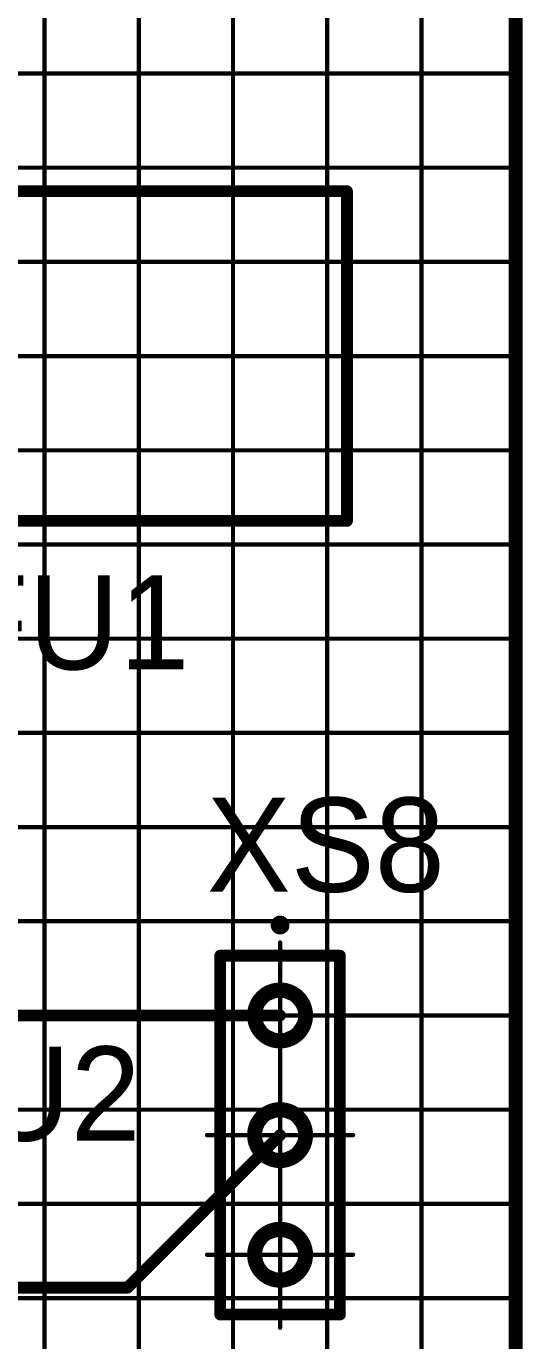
# Model space of a CAD drawing. Header units: millimetres. Extents: x 0 to 841, y 0 to 2540.
# Drawn here: x 372.2 to 393.3, y 2369.2 to 2425 of the extents above; entities that cross this region are included whole.
import ezdxf

# ---------------------------------------------------------------- set-up
doc = ezdxf.new("R2010")
doc.units = ezdxf.units.MM
for name, color, linetype in [('Mechanical11', 56, 'Continuous'), ('Mechanical12', 56, 'Continuous'), ('Mechanical7', 56, 'Continuous'), ('Mechanical9', 56, 'Continuous')]:
    doc.layers.add(name, color=color, linetype=linetype)

# ---------------------------------------------------------------- blocks, each defined once
blk = doc.blocks.new('BOASVIEW______T___O_______2_1_33_1_B_1')
at = {"layer": 'Mechanical12'}
for points, const_width in [([(320, 210), (320, 0)], 0.6), ([(320, 210), (320, 0)], 0.6), ([(320, 204), (320, 0)], 0.5), ([(281.84, 167), (312.84, 167)], 0.5), ([(312.84, 153), (312.84, 167)], 0.5), ([(281.84, 153), (312.84, 153)], 0.5), ([(307.46, 119.3), (307.46, 134.54)], 0.5), ([(307.46, 134.54), (312.54, 134.54)], 0.5), ([(312.54, 119.3), (312.54, 134.54)], 0.5), ([(307.46, 119.3), (312.54, 119.3)], 0.5)]:
    blk.add_lwpolyline(points, dxfattribs=dict(at, const_width=const_width))
for points, const_width in [([(312.715, 167, 1), (312.965, 167, 1)], 0.25), ([(312.715, 167, 1), (312.965, 167, 1)], 0.25), ([(312.715, 153, 1), (312.965, 153, 1)], 0.25), ([(312.715, 153, 1), (312.965, 153, 1)], 0.25), ([(310.2, 135.84, 1), (309.8, 135.84, 1)], 0.4), ([(309.7, 135.84, 1), (309.9, 135.84, 1)], 0.2), ([(310.1, 135.84, 1), (310.3, 135.84, 1)], 0.2), ([(307.335, 134.54, 1), (307.585, 134.54, 1)], 0.25), ([(307.335, 134.54, 1), (307.585, 134.54, 1)], 0.25), ([(312.415, 134.54, 1), (312.665, 134.54, 1)], 0.25), ([(312.415, 134.54, 1), (312.665, 134.54, 1)], 0.25), ([(311.1, 132, 1), (308.9, 132, 1)], 0.6), ([(308.75, 132, 1), (309.05, 132, 1)], 0.3), ([(310.95, 132, 1), (311.25, 132, 1)], 0.3), ([(311.1, 126.92, 1), (308.9, 126.92, 1)], 0.6), ([(308.75, 126.92, 1), (309.05, 126.92, 1)], 0.3), ([(310.95, 126.92, 1), (311.25, 126.92, 1)], 0.3), ([(311.1, 121.84, 1), (308.9, 121.84, 1)], 0.6), ([(308.75, 121.84, 1), (309.05, 121.84, 1)], 0.3), ([(310.95, 121.84, 1), (311.25, 121.84, 1)], 0.3), ([(307.335, 119.3, 1), (307.585, 119.3, 1)], 0.25), ([(307.335, 119.3, 1), (307.585, 119.3, 1)], 0.25), ([(312.415, 119.3, 1), (312.665, 119.3, 1)], 0.25), ([(312.415, 119.3, 1), (312.665, 119.3, 1)], 0.25)]:
    blk.add_lwpolyline(points, format="xyb", close=True, dxfattribs=dict(at, const_width=const_width))
at = {"layer": 'Mechanical7', "const_width": 0.18}
for points in [[(310, 128.9), (310, 135.1)], [(306.9, 132), (313.1, 132)], [(310, 123.82), (310, 130.02)], [(306.9, 126.92), (313.1, 126.92)], [(310, 118.74), (310, 124.94)], [(306.9, 121.84), (313.1, 121.84)]]:
    blk.add_lwpolyline(points, dxfattribs=at)
at = {"layer": 'Mechanical7', "const_width": 0.09}
for points in [[(309.955, 135.1, 1), (310.045, 135.1, 1)], [(306.855, 132, 1), (306.945, 132, 1)], [(313.055, 132, 1), (313.145, 132, 1)], [(309.955, 130.02, 1), (310.045, 130.02, 1)], [(309.955, 128.9, 1), (310.045, 128.9, 1)], [(306.855, 126.92, 1), (306.945, 126.92, 1)], [(313.055, 126.92, 1), (313.145, 126.92, 1)], [(309.955, 124.94, 1), (310.045, 124.94, 1)], [(309.955, 123.82, 1), (310.045, 123.82, 1)], [(306.855, 121.84, 1), (306.945, 121.84, 1)], [(313.055, 121.84, 1), (313.145, 121.84, 1)], [(309.955, 118.74, 1), (310.045, 118.74, 1)]]:
    blk.add_lwpolyline(points, format="xyb", close=True, dxfattribs=at)
at = {"layer": 'Mechanical7'}
for s, p in [('FU1', (296.043, 146.696)), ('XS8', (306.885, 137.251)), ('FU2', (293.979, 126.682))]:
    blk.add_text(s, height=4, dxfattribs=at).set_placement(p)
blk = doc.blocks.new('BOASVIEW______T___L_____2_1_1_1_B_4')
at = {"layer": 'Mechanical11'}
for p, q in [((309.221, 132.209), (309.301, 132.403)), ((309.301, 132.403), (309.429, 132.571)), ((309.429, 132.571), (309.597, 132.699)), ((309.597, 132.699), (309.791, 132.779)), ((309.791, 132.779), (310, 132.807)), ((310, 132.807), (310, 132)), ((310, 132), (310, 132.807)), ((310, 132.807), (310.209, 132.779)), ((310.209, 132.779), (310.404, 132.699)), ((310.404, 132.699), (310.571, 132.571)), ((310.571, 132.571), (310.699, 132.403)), ((310.699, 132.403), (310.779, 132.209)), ((309.193, 132), (309.221, 132.209)), ((310, 132), (309.193, 132)), ((310.807, 132), (310, 132)), ((310.779, 132.209), (310.807, 132)), ((309.221, 127.129), (309.301, 127.323)), ((309.301, 127.323), (309.429, 127.491)), ((309.429, 127.491), (309.597, 127.619)), ((309.597, 127.619), (309.791, 127.699)), ((309.791, 127.699), (310, 127.727)), ((310, 127.727), (310, 126.92)), ((310, 126.92), (310, 127.727)), ((310, 127.727), (310.209, 127.699)), ((310.209, 127.699), (310.404, 127.619)), ((310.404, 127.619), (310.571, 127.491)), ((310.571, 127.491), (310.699, 127.323)), ((310.699, 127.323), (310.779, 127.129)), ((309.193, 126.92), (309.221, 127.129)), ((310, 126.92), (309.193, 126.92)), ((310.807, 126.92), (310, 126.92)), ((310.779, 127.129), (310.807, 126.92)), ((309.221, 122.049), (309.301, 122.243)), ((309.301, 122.243), (309.429, 122.411)), ((309.429, 122.411), (309.597, 122.539)), ((309.597, 122.539), (309.791, 122.619)), ((309.791, 122.619), (310, 122.647)), ((310, 122.647), (310, 121.84)), ((310, 121.84), (310, 122.647)), ((310, 122.647), (310.209, 122.619)), ((310.209, 122.619), (310.404, 122.539)), ((310.404, 122.539), (310.571, 122.411)), ((310.571, 122.411), (310.699, 122.243)), ((310.699, 122.243), (310.779, 122.049)), ((309.193, 121.84), (309.221, 122.049)), ((310, 121.84), (309.193, 121.84)), ((310.807, 121.84), (310, 121.84)), ((310.779, 122.049), (310.807, 121.84))]:
    blk.add_line(p, q, dxfattribs=at)
at = {"layer": 'Mechanical12'}
for p, q in [((309.193, 132), (310, 132)), ((309.221, 131.791), (309.193, 132)), ((309.301, 131.597), (309.221, 131.791)), ((310, 131.193), (310, 132)), ((310, 132), (310.807, 132)), ((310, 132), (310, 131.193)), ((310.779, 131.791), (310.699, 131.597)), ((310.807, 132), (310.779, 131.791)), ((309.429, 131.429), (309.301, 131.597)), ((309.597, 131.301), (309.429, 131.429)), ((309.791, 131.221), (309.597, 131.301)), ((310, 131.193), (309.791, 131.221)), ((310.209, 131.221), (310, 131.193)), ((310.404, 131.301), (310.209, 131.221)), ((310.571, 131.429), (310.404, 131.301)), ((310.699, 131.597), (310.571, 131.429)), ((309.193, 126.92), (310, 126.92)), ((309.221, 126.711), (309.193, 126.92)), ((309.301, 126.517), (309.221, 126.711)), ((310, 126.113), (310, 126.92)), ((310, 126.92), (310.807, 126.92)), ((310, 126.92), (310, 126.113)), ((310.779, 126.711), (310.699, 126.517)), ((310.807, 126.92), (310.779, 126.711)), ((309.429, 126.349), (309.301, 126.517)), ((309.597, 126.221), (309.429, 126.349)), ((309.791, 126.141), (309.597, 126.221)), ((310.404, 126.221), (310.209, 126.141)), ((310.571, 126.349), (310.404, 126.221)), ((310.699, 126.517), (310.571, 126.349)), ((310, 126.113), (309.791, 126.141)), ((310.209, 126.141), (310, 126.113)), ((309.193, 121.84), (310, 121.84)), ((309.221, 121.631), (309.193, 121.84)), ((310, 121.033), (310, 121.84)), ((310, 121.84), (310.807, 121.84)), ((310, 121.84), (310, 121.033)), ((310.807, 121.84), (310.779, 121.631)), ((309.301, 121.437), (309.221, 121.631)), ((309.429, 121.269), (309.301, 121.437)), ((309.597, 121.141), (309.429, 121.269)), ((309.791, 121.061), (309.597, 121.141)), ((310.404, 121.141), (310.209, 121.061)), ((310.571, 121.269), (310.404, 121.141)), ((310.699, 121.437), (310.571, 121.269)), ((310.779, 121.631), (310.699, 121.437)), ((310, 121.033), (309.791, 121.061)), ((310.209, 121.061), (310, 121.033))]:
    blk.add_line(p, q, dxfattribs=at)
for points, const_width in [([(320, 210), (320, 0)], 0.6), ([(320, 210), (320, 0)], 0.6), ([(297.455, 132), (310, 132)], 0.5), ([(303.52, 120.44), (310, 126.92)], 0.5), ([(296, 120.44), (303.52, 120.44)], 0.5)]:
    blk.add_lwpolyline(points, dxfattribs=dict(at, const_width=const_width))
for points, const_width in [([(311.1, 132, 1), (308.9, 132, 1)], 0.6), ([(308.75, 132, 1), (309.05, 132, 1)], 0.3), ([(310.95, 132, 1), (311.25, 132, 1)], 0.3), ([(309.875, 132, 1), (310.125, 132, 1)], 0.25), ([(311.1, 126.92, 1), (308.9, 126.92, 1)], 0.6), ([(308.75, 126.92, 1), (309.05, 126.92, 1)], 0.3), ([(309.875, 126.92, 1), (310.125, 126.92, 1)], 0.25), ([(310.95, 126.92, 1), (311.25, 126.92, 1)], 0.3), ([(311.1, 121.84, 1), (308.9, 121.84, 1)], 0.6), ([(308.75, 121.84, 1), (309.05, 121.84, 1)], 0.3), ([(310.95, 121.84, 1), (311.25, 121.84, 1)], 0.3), ([(303.395, 120.44, 1), (303.645, 120.44, 1)], 0.25), ([(303.395, 120.44, 1), (303.645, 120.44, 1)], 0.25)]:
    blk.add_lwpolyline(points, format="xyb", close=True, dxfattribs=dict(at, const_width=const_width))
at = {"layer": 'Mechanical7', "const_width": 0.18}
for points in [[(310, 129.2), (310, 134.8)], [(307.2, 132), (312.8, 132)], [(310, 124.12), (310, 129.72)], [(307.2, 126.92), (312.8, 126.92)], [(310, 119.04), (310, 124.64)], [(307.2, 121.84), (312.8, 121.84)]]:
    blk.add_lwpolyline(points, dxfattribs=at)
at = {"layer": 'Mechanical7', "const_width": 0.09}
for points in [[(309.955, 134.8, 1), (310.045, 134.8, 1)], [(307.155, 132, 1), (307.245, 132, 1)], [(312.755, 132, 1), (312.845, 132, 1)], [(309.955, 129.72, 1), (310.045, 129.72, 1)], [(309.955, 129.2, 1), (310.045, 129.2, 1)], [(307.155, 126.92, 1), (307.245, 126.92, 1)], [(312.755, 126.92, 1), (312.845, 126.92, 1)], [(309.955, 124.64, 1), (310.045, 124.64, 1)], [(309.955, 124.12, 1), (310.045, 124.12, 1)], [(307.155, 121.84, 1), (307.245, 121.84, 1)], [(312.755, 121.84, 1), (312.845, 121.84, 1)], [(309.955, 119.04, 1), (310.045, 119.04, 1)]]:
    blk.add_lwpolyline(points, format="xyb", close=True, dxfattribs=at)
at = {"layer": 'Mechanical9', "const_width": 0.18}
for points in [[(300, 0), (300, 210)], [(304, 0), (304, 210)], [(308, 0), (308, 210)], [(312, 0), (312, 210)], [(316, 0), (316, 210)], [(320, 0), (320, 210)], [(320, 0), (320, 210)], [(0, 172), (320, 172)], [(0, 168), (320, 168)], [(0, 164), (320, 164)], [(0, 160), (320, 160)], [(0, 156), (320, 156)], [(0, 152), (320, 152)], [(0, 148), (320, 148)], [(0, 144), (320, 144)], [(0, 140), (320, 140)], [(0, 136), (320, 136)], [(0, 132), (320, 132)], [(0, 128), (320, 128)], [(0, 124), (320, 124)], [(0, 120), (320, 120)]]:
    blk.add_lwpolyline(points, dxfattribs=at)
at = {"layer": 'Mechanical9', "const_width": 0.09}
for points in [[(319.955, 172, 1), (320.045, 172, 1)], [(319.955, 168, 1), (320.045, 168, 1)], [(319.955, 164, 1), (320.045, 164, 1)], [(319.955, 160, 1), (320.045, 160, 1)], [(319.955, 156, 1), (320.045, 156, 1)], [(319.955, 152, 1), (320.045, 152, 1)], [(319.955, 148, 1), (320.045, 148, 1)], [(319.955, 144, 1), (320.045, 144, 1)], [(319.955, 140, 1), (320.045, 140, 1)], [(319.955, 136, 1), (320.045, 136, 1)], [(319.955, 132, 1), (320.045, 132, 1)], [(319.955, 128, 1), (320.045, 128, 1)], [(319.955, 124, 1), (320.045, 124, 1)], [(319.955, 120, 1), (320.045, 120, 1)]]:
    blk.add_lwpolyline(points, format="xyb", close=True, dxfattribs=at)

msp = doc.modelspace()

# ---------------------------------------------------------------- block references
for name in ['BOASVIEW______T___L_____2_1_1_1_B_4', 'BOASVIEW______T___O_______2_1_33_1_B_1']:
    msp.add_blockref(name, (73, 2251))

doc.saveas('drawing.dxf')
